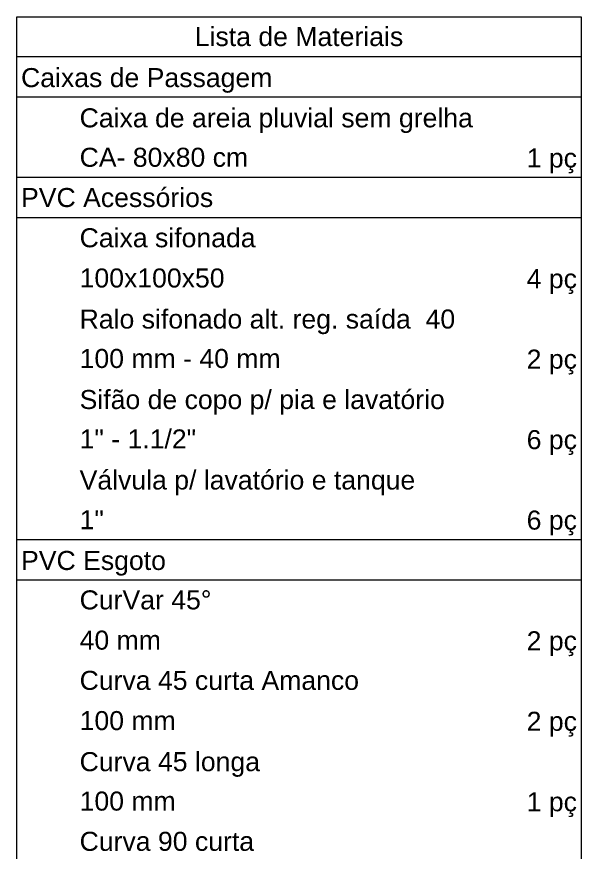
# Model space of a CAD drawing. Header units: millimetres. Extents: x -823 to -490, y -63 to 119.
# Drawn here: x -590.85 to -584.33, y 66.12 to 75.78 of the extents above; entities that cross this region are included whole.
import ezdxf

# ---------------------------------------------------------------- set-up
doc = ezdxf.new("R2010")
doc.units = ezdxf.units.MM
doc.header["$LTSCALE"] = 0.2
doc.header["$MEASUREMENT"] = 0
doc.layers.add('DI-Tabelas', color=7, linetype='Continuous', lineweight=5)
doc.styles.add('Arial', font='arial.ttf')

msp = doc.modelspace()

# ---------------------------------------------------------------- linework, layer by layer
at = {"layer": 'DI-Tabelas'}
for p, q in [((-590.8503, 75.3135), (-590.8503, 75.7787)), ((-590.8503, 75.7787), (-584.3271, 75.7787)), ((-584.3271, 75.7787), (-584.3271, 75.3135)), ((-584.3271, 75.3135), (-590.8503, 75.3135)), ((-590.8503, 74.8483), (-590.8503, 75.3135)), ((-584.3271, 75.3135), (-584.3271, 74.8483)), ((-584.3271, 74.8483), (-590.8503, 74.8483)), ((-590.8503, 74.3831), (-590.8503, 74.8483)), ((-584.3271, 74.8483), (-584.3271, 74.3831)), ((-590.8503, 73.9179), (-590.8503, 74.3831)), ((-584.3271, 74.3831), (-584.3271, 73.9179)), ((-590.1734, 73.9179), (-590.8503, 73.9179)), ((-590.8503, 73.4527), (-590.8503, 73.9179)), ((-587.1274, 73.9179), (-590.1734, 73.9179)), ((-584.3271, 73.9179), (-587.1274, 73.9179)), ((-584.3271, 73.9179), (-584.3271, 73.4527)), ((-584.3271, 73.4527), (-590.8503, 73.4527)), ((-590.8503, 72.9875), (-590.8503, 73.4527)), ((-584.3271, 73.4527), (-584.3271, 72.9875)), ((-590.8503, 72.5223), (-590.8503, 72.9875)), ((-584.3271, 72.9875), (-584.3271, 72.5223)), ((-590.8503, 72.0571), (-590.8503, 72.5223)), ((-584.3271, 72.5223), (-584.3271, 72.0571)), ((-590.8503, 71.5919), (-590.8503, 72.0571)), ((-584.3271, 72.0571), (-584.3271, 71.5919)), ((-590.8503, 71.1267), (-590.8503, 71.5919)), ((-584.3271, 71.5919), (-584.3271, 71.1267)), ((-590.8503, 70.6615), (-590.8503, 71.1267)), ((-584.3271, 71.1267), (-584.3271, 70.6615)), ((-590.8503, 70.1963), (-590.8503, 70.6615)), ((-584.3271, 70.6615), (-584.3271, 70.1963)), ((-590.8503, 69.7311), (-590.8503, 70.1963)), ((-584.3271, 70.1963), (-584.3271, 69.7311)), ((-590.1734, 69.7311), (-590.8503, 69.7311)), ((-590.8503, 69.2659), (-590.8503, 69.7311)), ((-587.1274, 69.7311), (-590.1734, 69.7311)), ((-584.3271, 69.7311), (-587.1274, 69.7311)), ((-584.3271, 69.7311), (-584.3271, 69.2659)), ((-584.3271, 69.2659), (-590.8503, 69.2659)), ((-590.8503, 68.8007), (-590.8503, 69.2659)), ((-584.3271, 69.2659), (-584.3271, 68.8007)), ((-590.8503, 68.3355), (-590.8503, 68.8007)), ((-584.3271, 68.8007), (-584.3271, 68.3355)), ((-590.8503, 67.8703), (-590.8503, 68.3355)), ((-584.3271, 68.3355), (-584.3271, 67.8703)), ((-590.8503, 67.4051), (-590.8503, 67.8703)), ((-584.3271, 67.8703), (-584.3271, 67.4051)), ((-590.8503, 66.9399), (-590.8503, 67.4051)), ((-584.3271, 67.4051), (-584.3271, 66.9399)), ((-590.8503, 66.4747), (-590.8503, 66.9399)), ((-584.3271, 66.9399), (-584.3271, 66.4747)), ((-590.8503, 66.0095), (-590.8503, 66.4747)), ((-584.3271, 66.4747), (-584.3271, 66.0095))]:
    msp.add_line(p, q, dxfattribs=at)

# ---------------------------------------------------------------- texts
at = {"layer": 'DI-Tabelas', "char_height": 0.22, "line_spacing_factor": 0.6, "style": 'Arial'}
for s, insert, width, attachment_point in [('Lista de Materiais', (-587.5887, 75.4361), 4.816189, 8), ('Caixas de Passagem', (-590.8003, 74.8983), 5.808201, 7), ('Caixa de areia pluvial sem grelha', (-590.1234, 74.4331), 9.086402, 7), ('CA- 80x80 cm', (-590.1234, 74.0405), 3.894268, 7), ('1 pç', (-584.3771, 73.9679), 1.161707, 9), ('PVC Acessórios', (-590.8003, 73.5753), 4.441585, 7), ('Caixa sifonada', (-590.1234, 73.1101), 4.06564, 7), ('100x100x50', (-590.1234, 72.6449), 3.348963, 7), ('4 pç', (-584.3771, 72.5723), 1.161707, 9), ('Ralo sifonado alt. reg. saída  40', (-590.1234, 72.1071), 8.676921, 7), ('100 mm - 40 mm', (-590.1234, 71.7145), 4.644482, 7), ('2 pç', (-584.3771, 71.6419), 1.161707, 9), ('Sifão de copo p/ pia e lavatório', (-590.1234, 71.1767), 8.43814, 7), ('1" - 1.1/2"', (-590.1234, 70.7841), 2.690976, 7), ('6 pç', (-584.3771, 70.7115), 1.161707, 9), ('Válvula p/ lavatório e tanque', (-590.1234, 70.2463), 7.755, 7), ('1"', (-590.1234, 69.8537), 0.560061, 7), ('6 pç', (-584.3771, 69.7811), 1.161707, 9), ('PVC Esgoto', (-590.8003, 69.3159), 3.348628, 7), ('CurVar 45%%d', (-590.1234, 68.9233), 3.025335, 7), ('40 mm', (-590.1234, 68.4581), 1.878384, 7), ('2 pç', (-584.3771, 68.3855), 1.161707, 9), ('Curva 45 curta Amanco', (-590.1234, 67.9929), 6.456463, 7), ('100 mm', (-590.1234, 67.5277), 2.220122, 7), ('2 pç', (-584.3771, 67.4551), 1.161707, 9), ('Curva 45 longa', (-590.1234, 66.9899), 4.167927, 7), ('100 mm', (-590.1234, 66.5973), 2.220122, 7), ('1 pç', (-584.3771, 66.5247), 1.161707, 9), ('Curva 90 curta', (-590.1234, 66.1321), 4.030762, 7)]:
    msp.add_mtext(s, dxfattribs=dict(at, insert=insert, width=width, attachment_point=attachment_point))

doc.saveas('drawing.dxf')
